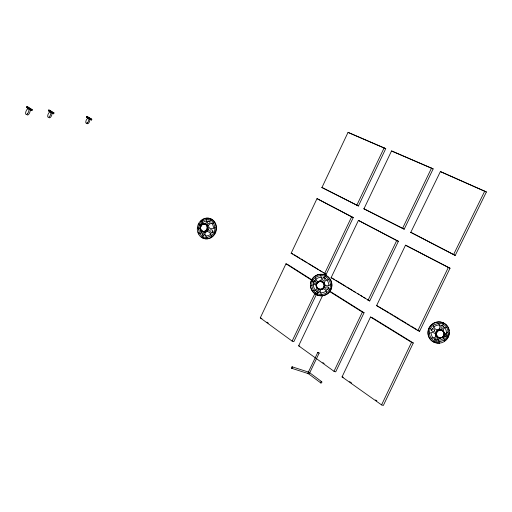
<?xml version="1.0" encoding="UTF-8"?>
<svg xmlns="http://www.w3.org/2000/svg" width="512" height="512" viewBox="0 0 512 512"><rect width="100%" height="100%" fill="white"/><g stroke="black" fill="none" stroke-linecap="round" stroke-linejoin="round"><path stroke-width="0.77" d="M309.747 372.742L319.162 353.075L318.221 352.493L317.798 352.39L308.051 372.762M317.798 352.422L319.162 353.075M316.819 283.334C321.504 275.571 329.958 288.019 321.03 289.53A4.896 3.846 12.3 0 0 321.843 294.496L324.25 294.01L326.445 292.909A9.491 9.389 59 0 0 330.502 284.397L329.99 281.971L328.87 279.757A9.491 9.389 59 0 0 320.365 275.61L317.958 276.102L315.776 277.21A9.491 9.389 59 0 0 311.731 285.702L313.357 290.336A9.491 9.389 59 0 0 321.843 294.496M438.707 337.491C430.976 335.878 438.419 324.576 443.072 330.842A4.922 3.821 68.1 0 1 446.573 327.206L447.654 329.35L448.141 331.718A9.466 9.197 -38.2 0 1 444.019 340.179L439.437 341.869A9.466 9.197 -38.2 0 1 431.027 338.022L429.933 335.878L429.446 333.51A9.466 9.197 -38.2 0 1 433.562 325.037L438.157 323.347A9.466 9.197 -38.2 0 1 446.573 327.206M206.368 219.354L202.291 220.986A9.165 8.205 -76 0 0 198.451 229.235L199.699 233.658A9.165 8.205 -76 0 0 206.995 237.504L211.091 235.891A9.165 8.205 -76 0 0 214.963 227.597L213.69 223.162A9.165 8.205 -76 0 0 206.368 219.354A4.717 3.27 -26 0 1 205.094 223.93C212.102 223.699 208.134 235.802 202.675 231.251M204.397 232.154L204.506 231.398M26.438 107.43L26.842 106.541L28.109 107.066L32.314 109.76L31.91 110.662L26.438 107.43L27.706 107.962M30.637 110.131L31.04 109.229L26.842 106.541M48.416 110.784L48.794 109.958L49.952 110.445L54.003 112.966L53.626 113.798L48.416 110.784L49.574 111.27M52.467 113.306L52.838 112.474L48.794 109.958M86.381 117.19L86.726 116.422L87.782 116.87L91.814 119.258L91.462 120.032L86.381 117.19L87.437 117.638M90.406 119.584L90.758 118.81L86.726 116.422M321.952 187.507L348.038 132.384L385.741 148.659L358.432 205.99L321.952 187.507L358.432 205.99M291.149 253.254L317.005 198.618L353.267 217.549L326.208 274.355L291.149 253.254L292.781 253.901M316.915 293.402L293.811 341.67L292.122 341.094L260.269 317.875L285.978 263.802L287.61 264.435L312.762 280.429M356.8 205.267L384.134 147.866M324.544 273.702L351.629 216.832L317.005 198.618M329.37 290.931L364.07 312.736L335.706 371.853L333.978 371.283L298.65 345.811L322.618 295.507M342.042 376.902L370.515 317.024L372.224 317.664L413.28 342.976L383.341 405.459L381.568 404.902L342.042 376.902L343.2 377.28M292.122 341.094L315.245 292.774M331.098 277.715L358.426 220.41L398.394 241.286L369.722 300.979L331.098 277.715L332.211 278.15M363.955 208.806L391.546 150.944L433.158 168.896L404.198 229.197L363.955 208.806L404.198 229.197M376.614 305.587L405.51 245.184L450.022 268.205L419.61 331.264L417.875 330.611L376.614 305.587L389.152 312.8M333.978 371.283L362.368 312.096L329.696 291.552M368.019 300.326L396.717 240.563L398.394 241.286M402.528 228.461L431.52 168.09M381.568 404.902L411.539 342.336L370.515 317.024M417.875 330.611L448.314 267.475L450.022 268.205M410.79 232.339L440.39 171.578L486.4 191.974L455.226 255.43L410.79 232.339L455.226 255.43M453.523 254.682L484.73 191.149M329.99 289.158L330.227 289.869M330.515 289.798L330.547 289.274L329.952 289.146M436.723 336.582L437.203 335.981M442.63 323.091C443.558 322.317 443.981 324.57 442.842 323.814C442.816 322.304 443.949 324.166 442.605 323.603M330.432 289.869L330.739 289.427L330.4 289.03M312.16 281.024C313.178 279.878 310.778 280.365 312.192 280.998M325.402 275.507L325.478 276.333M325.574 276.365C326.65 275.04 323.878 276.026 325.594 276.339M316.896 294.554C317.702 291.11 315.251 296.723 316.954 293.76M435.488 334.797L436.198 334.534M199.456 224.845L198.963 224.506L199.418 224.051M202.995 236.954L202.624 237.395L203.008 237.779M325.466 276.384L325.978 275.872L325.382 275.526M330.285 289.018L329.766 289.53L330.342 289.882M316.979 293.664L316.474 293.997L316.806 294.502M292.192 366.835L308.902 372.218M291.77 368.32L308.486 373.69M211.168 220.102L210.912 219.533L211.494 219.373M318.842 289.101L319.91 289.459M298.65 345.811L299.782 346.195M260.269 317.875L261.92 318.445M411.539 342.336L413.28 342.976M362.368 312.096L364.07 312.736M31.04 109.229L32.314 109.76M52.838 112.474L54.003 112.966M50.432 112.045A2.861 1.229 -67.5 0 1 49.587 116.512A2.861 1.229 -67.5 0 1 47.763 115.373A2.861 1.229 -67.5 0 1 50.432 112.045L53.626 113.798M308.986 373.357L308.634 373.197M90.758 118.81L91.814 119.258M433.158 168.896L391.546 150.944M385.741 148.659L348.038 132.384M351.629 216.832L353.267 217.549M486.4 191.974L440.39 171.578M207.878 229.498L208.563 229.811M405.51 245.184L448.314 267.475M358.426 220.41L396.717 240.563M91.462 120.032L89.44 118.835A2.662 1.216 -67.3 0 1 89.075 122.483A2.662 1.216 -67.3 0 1 86.867 123.027M390.502 313.626L392.531 314.854M393.888 315.674L399.302 318.957M400.659 319.776L406.074 323.059M407.424 323.878L409.459 325.114M410.81 325.933L416.23 329.216M417.581 330.035L419.61 331.264M294.144 254.733L299.603 258.074M300.966 258.906L307.104 262.662M308.474 263.501L318.022 269.344M319.386 270.176L322.112 271.846M323.482 272.685L326.208 274.355M333.434 278.778L334.778 279.597M336.122 280.422L345.53 286.176M346.874 287.002L352.25 290.285M353.594 291.11L355.61 292.346M357.626 293.574L358.97 294.4M360.314 295.219L362.33 296.454M363.674 297.28L365.69 298.509M367.706 299.744L369.722 300.979M285.978 263.802L312.294 280.55M31.91 110.662L29.798 109.306A3.085 1.286 -67.6 0 1 29.453 113.184A3.085 1.286 -67.6 0 1 27.034 114.637M433.875 341.766L434.477 341.722L434.515 341.203M447.731 336.141L447.917 336.698L447.251 336.838M349.619 381.6L351.565 382.976M375.558 399.955L376.851 400.87M322.848 362.592L324.134 363.514M267.027 322.163L268.301 323.091M309.165 372.346L321.709 381.702A0.774 0.57 -54.4 0 1 321.402 382.931A0.774 0.57 -54.4 0 1 320.621 382.33A0.774 0.57 -54.4 0 1 321.709 381.702M308.256 373.568L320.781 382.938M207.418 230.24L207.994 230.726M437.542 330.534L437.146 329.856A4.89 4.71 -28.4 0 1 433.562 325.037M205.299 231.437L205.376 232.198A4.73 3.712 40.7 0 0 206.995 237.504M308.096 372.96A0.762 0.57 -54.3 0 0 309.024 373.453A0.762 0.499 -73.1 0 1 308.275 373.53M308.397 372.467A0.762 0.57 -54.3 0 1 308.717 372.282M309.178 372.518A0.762 0.499 -73.1 0 1 309.178 373.075M440.435 337.722A3.891 3.776 -38.2 0 1 436.474 332.96A3.891 3.776 -38.2 0 1 442.438 330.765A3.891 3.776 -38.2 0 1 442.323 337.024M444.307 327.194A7.731 7.514 -38.2 0 1 444.973 336.915M444.102 337.933A7.731 7.514 -38.2 0 1 437.984 340.186M437.331 340.102A7.731 7.514 -38.2 0 1 434.291 338.874M433.293 338.035A7.731 7.514 -38.2 0 1 431.162 333.35M431.443 330.72A7.731 7.514 -38.2 0 1 432.614 328.314M433.485 327.29A7.731 7.514 -38.2 0 1 440.269 325.12M440.915 325.254A7.731 7.514 -38.2 0 1 443.827 326.752M429.446 333.51A4.928 4.474 63 0 1 435.27 333.715M435.987 335.77A4.954 3.917 24.7 0 1 431.027 338.022M438.157 323.347A4.954 4.378 28.4 0 1 439.238 329.088M439.437 341.869A4.922 3.36 -9.4 0 1 439.821 337.53M442.707 336.902A4.87 3.123 -42.5 0 1 444.019 340.179M448.141 331.718A4.877 3.322 -76.9 0 1 444.109 333.133M435.821 342.707A10.771 10.464 -38.2 0 1 430.739 325.408A10.771 10.464 -38.2 0 1 448.621 328.698M448.826 329.35A10.771 10.464 -38.2 0 1 449.101 330.707M449.171 332.774A10.771 10.464 -38.2 0 1 444.48 341.011M439.27 342.931A10.771 10.464 -38.2 0 1 436.499 342.842M200.659 227.11A3.763 3.366 -76 0 1 206.042 224.678A3.763 3.366 -76 0 1 205.51 230.982A3.763 3.366 -76 0 1 200.576 228.083M211.686 223.136A7.488 6.701 -76 0 1 213.44 227.75M212.666 231.558A7.488 6.701 -76 0 1 212.026 232.685M211.226 233.677A7.488 6.701 -76 0 1 205.184 235.757M203.533 235.174A7.488 6.701 -76 0 1 202.099 234.131M200.979 232.698A7.488 6.701 -76 0 1 200.013 227.795M200.275 226.522A7.488 6.701 -76 0 1 201.363 224.179M201.747 223.667A7.488 6.701 -76 0 1 206.426 221.018M208.179 221.088A7.488 6.701 -76 0 1 209.83 221.664M202.669 224.474A4.717 2.522 -53.7 0 1 202.291 220.986M198.451 229.235A4.71 2.323 -82.7 0 1 200.531 227.75M202.048 230.944A4.71 2.803 69.1 0 1 199.699 233.658M207.238 231.462A4.73 4.467 6.6 0 1 211.091 235.891M214.963 227.597A4.73 4.672 64 0 1 208.998 227.686M208.422 225.67A4.736 4.186 3.9 0 1 213.69 223.162M204.339 218.829A10.426 9.338 -76 0 1 216.371 229.99A10.426 9.338 -76 0 1 201.184 236.909M198.861 233.933A10.426 9.338 -76 0 1 198.15 232.102M197.741 228.8A10.426 9.338 -76 0 1 197.856 227.443M200.666 221.421A10.426 9.338 -76 0 1 202.118 220.09M202.643 219.718A10.426 9.338 -76 0 1 203.763 219.085M201.536 224.973A1.856 0.934 -63.4 0 0 199.917 224.96A1.856 0.909 -72.9 0 0 200.371 226.688M200.986 226.451A1.856 0.909 -72.9 0 1 200.774 226.605M326.502 290.618A7.75 7.667 59 0 1 320.365 292.736M319.053 292.48A7.75 7.667 59 0 1 316.64 291.296M315.629 290.413A7.75 7.667 59 0 1 313.459 284.237M313.555 283.571A7.75 7.667 59 0 1 314.848 280.506M315.718 279.494A7.75 7.667 59 0 1 321.843 277.363M323.155 277.619A7.75 7.667 59 0 1 325.574 278.797M326.592 279.68A7.75 7.667 59 0 1 328.768 285.869M328.525 287.187A7.75 7.667 59 0 1 327.373 289.606M318.259 281.651A4.877 3.898 -51 0 1 315.776 277.21M317.158 287.635A4.883 3.654 51.3 0 1 313.357 290.336M320.365 275.61A4.877 4.154 -7.4 0 1 320.352 280.922M311.731 285.702A4.877 3.68 88.7 0 1 316.064 285.203M323.123 288.806A4.877 4.128 -29.8 0 1 326.445 292.909M330.502 284.397A4.883 4.339 -81.8 0 1 324.973 284.928M324.23 282.816A4.902 4.339 43.8 0 1 328.87 279.757M310.688 282.95A10.797 10.682 59 0 1 326.656 275.782A10.797 10.682 59 0 1 328.038 293.382A10.797 10.682 59 0 1 311.123 288.499M310.912 287.834A10.797 10.682 59 0 1 310.547 285.747M51.597 112.531A2.861 1.229 -67.5 0 1 51.315 116.128A2.861 1.229 -67.5 0 1 49.011 117.466M311.59 280.544C312.365 282.17 312.973 279.123 311.59 280.544M429.139 328.224C429.811 329.766 430.291 326.944 429.139 328.224M429.363 328.435C430.029 329.984 430.515 327.155 429.363 328.435M210.426 219.514C210.976 221.018 211.482 218.285 210.426 219.514M198.515 224.282C199.053 225.779 199.558 223.059 198.515 224.282M433.965 341.594C434.586 343.162 435.155 340.352 433.965 341.594M447.354 336.659C447.974 338.227 448.55 335.424 447.354 336.659M202.182 237.184C202.675 238.707 203.264 236 202.182 237.184M214.144 232.454C214.643 233.984 215.232 231.264 214.144 232.454M214.592 232.563C215.085 234.093 215.68 231.373 214.592 232.563M292.173 368.186A0.774 0.493 -72.9 0 0 292.307 366.893A0.774 0.493 -72.9 0 0 291.462 367.654A0.774 0.493 -72.9 0 0 292.173 368.186M87.648 122.554A2.662 1.21 -67.3 0 0 88.384 118.381A2.662 1.21 -67.3 0 0 85.83 121.472A2.662 1.21 -67.3 0 0 87.648 122.554M440.525 337.811A3.891 3.782 -38.2 0 0 443.462 331.782A3.891 3.782 -38.2 0 0 436.806 332.416A3.891 3.782 -38.2 0 0 440.525 337.811M440.461 338.144A4.326 4.205 -38.2 0 0 443.725 331.45A4.326 4.205 -38.2 0 0 436.333 332.154A4.326 4.205 -38.2 0 0 440.461 338.144M437.318 339.584A1.939 1.389 2 0 0 437.03 337.984A1.946 1.459 13.1 0 0 435.027 338.541A1.946 1.459 13.1 0 0 435.296 340.269A1.939 1.389 2 0 0 437.318 339.584M439.482 343.162A10.778 10.477 -38.2 0 0 447.622 326.47A10.778 10.477 -38.2 0 0 429.19 328.218A10.778 10.477 -38.2 0 0 439.482 343.162M434.586 330.97A1.92 1.856 -69.9 0 0 431.482 329.338A1.926 1.818 81.6 0 0 434.586 330.97M442.605 325.242A1.952 1.658 42.5 0 0 441.722 328.339A1.946 1.581 55.4 0 0 443.27 327.347A1.946 1.581 55.4 0 0 442.605 325.242M445.786 334.579A1.914 1.261 -65.3 0 0 444.166 335.354A1.92 1.235 -54 0 0 444.659 336.883A1.92 1.235 -54 0 0 446.406 336.173A1.914 1.261 -65.3 0 0 445.786 334.579M205.587 230.758A3.763 3.366 -76 0 0 205.363 224.307A3.763 3.366 -76 0 0 200.397 228.045A3.763 3.366 -76 0 0 205.587 230.758M205.978 231.149A4.186 3.744 -76 0 0 205.722 223.968A4.186 3.744 -76 0 0 200.198 228.128A4.186 3.744 -76 0 0 205.978 231.149M204.198 234.746A1.856 1.331 50.4 0 0 203.341 232.845A1.856 1.216 59.6 0 0 202.214 233.702A1.856 1.216 59.6 0 0 202.963 235.68A1.856 1.331 50.4 0 0 204.198 234.746M211.725 236.902A10.438 9.338 -76 0 0 211.053 219.008A10.438 9.338 -76 0 0 197.286 229.408A10.438 9.338 -76 0 0 211.725 236.902M207.782 221.754A1.862 1.414 -16.4 0 0 207.731 223.43A1.862 1.53 -6.9 0 0 209.779 222.79A1.862 1.53 -6.9 0 0 209.805 221.005A1.862 1.414 -16.4 0 0 207.782 221.754M212.877 231.75A1.862 1.843 -54.9 0 0 209.702 230.317A1.862 1.818 -14.7 0 0 212.877 231.75M316.474 284.653A3.904 3.859 59.3 0 0 321.568 289.082A3.898 3.859 59.3 0 0 322.842 282.445A3.898 3.859 59.3 0 0 316.525 284.634A3.898 3.859 59.3 0 0 321.619 289.056A3.904 3.859 59.3 0 0 322.79 282.464A3.904 3.859 59.3 0 0 316.474 284.653M316.096 284.544A4.339 4.288 59.3 0 0 321.766 289.472A4.339 4.288 59.3 0 0 323.123 282.118A4.339 4.288 59.3 0 0 316.096 284.544M319.136 291.846A1.926 1.478 25.8 0 0 318.47 290.029A1.926 1.459 38.4 0 0 316.826 290.714A1.926 1.459 38.4 0 0 317.427 292.627A1.926 1.478 25.8 0 0 319.136 291.846M310.554 282.982A10.81 10.688 59 0 0 324.659 295.258A10.81 10.688 59 0 0 328.064 276.947A10.81 10.688 59 0 0 310.554 282.982M315.322 280.979A1.92 1.498 -65 0 0 313.485 281.408A1.92 1.472 -78 0 0 314.221 283.29A1.92 1.472 -78 0 0 315.942 282.822A1.92 1.498 -65 0 0 315.322 280.979M324.614 277.542A1.926 1.67 9.3 0 0 323.085 280.346A1.926 1.69 25.8 0 0 324.614 277.542M328.57 288.781A1.92 1.69 -63.3 0 0 325.619 287.558A1.92 1.658 -46.3 0 0 328.57 288.781M27.584 113.6A3.091 1.286 -67.6 0 0 28.531 108.774A3.091 1.286 -67.6 0 0 25.69 112.384A3.091 1.286 -67.6 0 0 27.584 113.6"/></g></svg>
